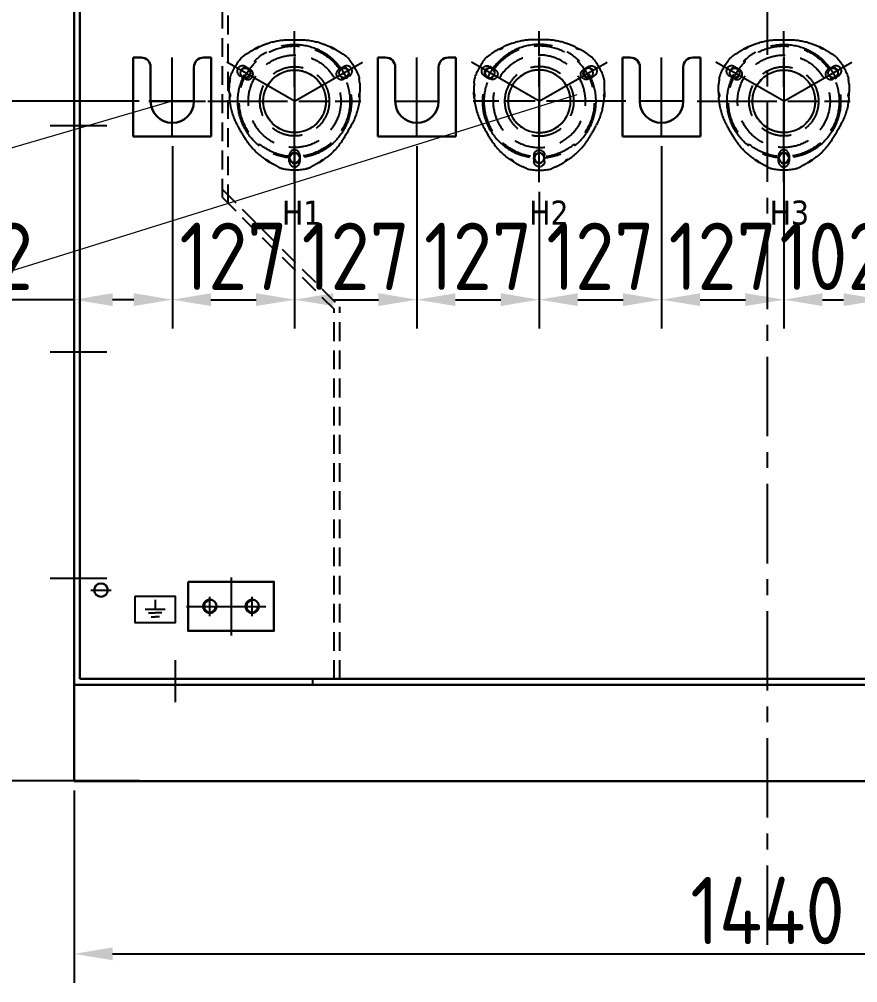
# Model space of a CAD drawing. Header units: millimetres. Extents: x 208456 to 224154, y -159503 to -153953.
# Drawn here: x 209628 to 210498, y -156856 to -155856 of the extents above; entities that cross this region are included whole.
import ezdxf

# ---------------------------------------------------------------- set-up
doc = ezdxf.new("R2010")
doc.units = ezdxf.units.MM
doc.header["$LTSCALE"] = 13
for name, pattern in [('CENTER', [50.8, 31.75, -6.35, 6.35, -6.35]), ('CENTERX2', [101.6, 63.5, -12.7, 12.7, -12.7]), ('DASHED', [0.75, 0.5, -0.25])]:
    doc.linetypes.add(name, pattern=pattern)
for name, color, linetype in [('1', 4, 'Continuous'), ('2细线层', 4, 'Continuous'), ('3中心线层', 1, 'CENTER'), ('4虚线层', 6, 'DASHED'), ('粗实线', 4, 'Continuous')]:
    doc.layers.add(name, color=color, linetype=linetype)
doc.layers.add('标注、文本', color=3, linetype='Continuous', lineweight=25)
doc.layers.add('铁心', color=3, linetype='Continuous', lineweight=0)
doc.styles.get("Standard").update_dxf_attribs({"font": 'gbenor.shx', "bigfont": 'gbcbig.shx'})
doc.styles.add('Tahoma$001', font='tahoma.ttf', dxfattribs={"height": 2.159784})
doc.dimstyles.new('1-15', dxfattribs={"dimscale": 20, "dimtxt": 3.5, "dimasz": 2, "dimexe": 1.5, "dimexo": 0.5, "dimgap": 0.5, "dimtad": 1, "dimtoh": 1, "dimdec": 1, "dimdsep": 46, "dimtxsty": 'Standard', "dimcen": 2.5, "dimclrd": 3, "dimclre": 3, "dimclrt": 3, "dimadec": 0, "dimazin": 2, "dimtfac": 1, "dimtdec": 1, "dimtmove": 0, "dimatfit": 2, "dimfxl": 1, "dimarcsym": 0})

# ---------------------------------------------------------------- blocks, each defined once
blk = doc.blocks.new('A$C712F3155')
at = {"layer": '1', "color": 1, "linetype": 'CENTERX2', "lineweight": -3, "ltscale": 0.1}
for p, q in [((90, 0), (90, 157)), ((90, 130.3), (90, 35.5)), ((90, 84.1), (19.5, 124.8)), ((90, 84.1), (160.5, 124.8)), ((0, 84.1), (158.7, 84.1))]:
    blk.add_line(p, q, dxfattribs=at)
blk.add_circle((90, 84.1), 59, dxfattribs=at)
at = {"layer": '2细线层'}
for centre in [(38.9, 113.6), (141.1, 113.6), (90, 25.1)]:
    blk.add_circle(centre, 5, dxfattribs=at)
at = {"layer": '标注、文本'}
for centre in [(38.9, 113.6), (141.1, 113.6), (90, 25.1)]:
    blk.add_arc(centre, 5.5, 242.6715, 150, dxfattribs=at)
at = {"layer": '粗实线'}
blk.add_circle((90, 84.1), 32.5, dxfattribs=at)
blk = doc.blocks.new('A$C03F92070')
at = {"layer": '4虚线层', "ltscale": 5}
for p, q in [((67.8, 40.2), (67.8, 116)), ((16.4, 107.6), (22, 104.3)), ((113.7, 104.3), (119.3, 107.6)), ((16.5, 94.8), (10.9, 98)), ((124.8, 98), (119.2, 94.8)), ((23.3, 71.5), (112.4, 71.5)), ((62.3, 8.9), (62.3, 15.4)), ((73.3, 15.4), (73.3, 8.9))]:
    blk.add_line(p, q, dxfattribs=at)
for radius in [57.5, 48, 36, 32.5]:
    blk.add_circle((67.8, 71.5), radius, dxfattribs=at)
at = {"layer": '4虚线层', "ltscale": 5, "extrusion": (0, 0, -1)}
for centre, radius, start, end in [((-68.8, 46.5), 90, 64.9245, 71.0219), ((-62.3, 65.4), 70, 71.0219, 87.9453), ((-67.8, -88), 223.5, 87.9453, 92.0547), ((-73.4, 65.4), 70, 92.0547, 108.9781), ((-66.9, 46.5), 90, 108.9781, 115.0755), ((-68.8, 46.5), 90, 55.4521, 61.3818), ((-66.9, 46.5), 90, 118.6182, 124.5479), ((-67.8, 71.5), 71.5, 20.9645, 39.0355), ((-68.8, 46.5), 90, 51.0831, 52.2343), ((-66.9, 46.5), 90, 127.7657, 128.9169), ((-67.8, 71.5), 71.5, 140.9645, 159.0355), ((-90, 83.1), 90, 358.6182, 4.5479), ((-90, 83.1), 90, 7.7657, 8.9169), ((-45.7, 83.1), 90, 171.0831, 172.2343), ((-45.7, 83.1), 90, 175.4521, 181.3818), ((-90, 83.1), 90, 349.4672, 355.0755), ((-65.6, 80.8), 70, 186.6023, 207.2178), ((-45.7, 83.1), 90, 184.9245, 186.6023), ((-70.3, 79.5), 70, 331.9245, 349.4672), ((-205.8, 151.7), 223.5, 327.6503, 331.9245), ((71, 151), 223.5, 207.2178, 212.3568), ((-76.1, 69.6), 70, 310.1708, 327.6503), ((-58.7, 68.9), 70, 212.3568, 233.0262), ((-89, 84.9), 90, 304.9245, 310.1708), ((-46.7, 84.9), 90, 233.0262, 235.0755), ((-89, 84.9), 90, 295.4521, 301.3818), ((-89, 84.9), 90, 291.0831, 292.2343), ((-67.8, 71.5), 71.5, 260.9645, 279.0355), ((-46.7, 84.9), 90, 247.7657, 248.9169), ((-46.7, 84.9), 90, 238.6182, 244.5479)]:
    blk.add_arc(centre, radius, start, end, dxfattribs=at)
at = {"layer": '4虚线层', "ltscale": 5}
for centre, start, end in [((13.6, 102.8), 60, 240), ((19.2, 99.6), 240, 60), ((116.5, 99.6), 120, 300), ((122.1, 102.8), 300, 120), ((67.8, 15.4), 0, 180), ((67.8, 8.9), 180, 0)]:
    blk.add_arc(centre, 5.5, start, end, dxfattribs=at)
for points, knots in [([(17.8, 120.6), (17.8, 120.6), (17.7, 120.6), (17.6, 120.5), (17.3, 120.3), (16.9, 120), (16.6, 119.8), (16.3, 119.6), (16, 119.4), (15.8, 119.2), (15.7, 119.2)], [0, 0, 0, 0, 0.026865, 0.187364, 0.351072, 0.511786, 0.674931, 0.783277, 0.891149, 1, 1, 1, 1]), ([(30.9, 128.1), (30.9, 128.1), (30.9, 128.1), (30.8, 128.1), (30.8, 128), (30.6, 128), (30.5, 127.9), (30.2, 127.8), (30, 127.7), (29.7, 127.5), (29.5, 127.4), (29.2, 127.3), (29, 127.2), (28.6, 127), (28.4, 126.9), (28, 126.7), (27.8, 126.6), (27.4, 126.4), (27.2, 126.3), (26.9, 126.1), (26.7, 126), (26.4, 125.8), (26.2, 125.8), (26, 125.6), (25.9, 125.6), (25.7, 125.5), (25.6, 125.4), (25.6, 125.4), (25.6, 125.4), (25.6, 125.4), (25.6, 125.4), (25.6, 125.4)], [0, 0, 0, 0, 0.043819, 0.043819, 0.119878, 0.119878, 0.195937, 0.195937, 0.271996, 0.271996, 0.348055, 0.348055, 0.424114, 0.424114, 0.500173, 0.500173, 0.576231, 0.576231, 0.65229, 0.65229, 0.728349, 0.728349, 0.804408, 0.804408, 0.880467, 0.880467, 0.956526, 0.956526, 0.994556, 0.994556, 1, 1, 1, 1]), ([(30.7, 128), (30.6, 128), (30.6, 127.9), (30.5, 127.8), (30.4, 127.8), (30.3, 127.6), (30.2, 127.5), (30.1, 127.4), (30, 127.3), (29.9, 127), (29.8, 126.9), (29.6, 126.7), (29.5, 126.6), (29.3, 126.5), (29.2, 126.4), (28.9, 126.3), (28.8, 126.2), (28.4, 126.1), (28.1, 126), (27.5, 125.9), (27.3, 125.8), (26.9, 125.8), (26.7, 125.7), (26.5, 125.7), (26.4, 125.7), (26, 125.6), (25.8, 125.6), (25.7, 125.5)], [0, 0, 0, 0, 0.0625, 0.0625, 0.125, 0.125, 0.1875, 0.1875, 0.25, 0.25, 0.3125, 0.3125, 0.375, 0.375, 0.4375, 0.4375, 0.5, 0.5, 0.625, 0.625, 0.75, 0.75, 0.8125, 0.8125, 0.875, 0.875, 1, 1, 1, 1]), ([(110.1, 125.4), (110.1, 125.4), (110.1, 125.4), (110.1, 125.4), (110.1, 125.4), (110.1, 125.4), (110, 125.5), (109.8, 125.6), (109.7, 125.6), (109.5, 125.8), (109.3, 125.8), (109, 126), (108.8, 126.1), (108.5, 126.3), (108.3, 126.4), (107.9, 126.6), (107.7, 126.7), (107.3, 126.9), (107.1, 127), (106.7, 127.2), (106.5, 127.3), (106.2, 127.5), (106, 127.5), (105.7, 127.7), (105.5, 127.8), (105.2, 127.9), (105.1, 128), (104.9, 128), (104.9, 128.1), (104.8, 128.1), (104.8, 128.1), (104.8, 128.1), (104.8, 128.1), (104.8, 128.1)], [0, 0, 0, 0, 0.005743, 0.005743, 0.043766, 0.043766, 0.119813, 0.119813, 0.195859, 0.195859, 0.271906, 0.271906, 0.347952, 0.347952, 0.423999, 0.423999, 0.500046, 0.500046, 0.576092, 0.576092, 0.652139, 0.652139, 0.728185, 0.728185, 0.804232, 0.804232, 0.880279, 0.880279, 0.956325, 0.956325, 0.994349, 0.994349, 1, 1, 1, 1]), ([(110, 125.5), (109.9, 125.5), (109.8, 125.6), (109.6, 125.6), (109.5, 125.6), (109.2, 125.7), (109, 125.7), (108.4, 125.8), (108.2, 125.9), (107.6, 126), (107.3, 126.1), (106.9, 126.2), (106.8, 126.3), (106.5, 126.4), (106.4, 126.5), (106.2, 126.6), (106.1, 126.7), (105.9, 126.9), (105.8, 127), (105.7, 127.3), (105.6, 127.3), (105.5, 127.5), (105.4, 127.6), (105.3, 127.8), (105.2, 127.8), (105.1, 127.9), (105.1, 128), (105, 128)], [0, 0, 0, 0, 0.0625, 0.0625, 0.125, 0.125, 0.25, 0.25, 0.375, 0.375, 0.5, 0.5, 0.5625, 0.5625, 0.625, 0.625, 0.6875, 0.6875, 0.75, 0.75, 0.8125, 0.8125, 0.875, 0.875, 0.9375, 0.9375, 1, 1, 1, 1]), ([(120, 119.2), (119.9, 119.2), (119.8, 119.3), (119.7, 119.4), (119.5, 119.5), (119.4, 119.6), (119.3, 119.6), (119.1, 119.8), (118.8, 120), (118.4, 120.3), (118.1, 120.5), (118, 120.6), (117.9, 120.6), (117.9, 120.6)], [0, 0, 0, 0, 0.05466, 0.108896, 0.162888, 0.216817, 0.270864, 0.325211, 0.488741, 0.649833, 0.813717, 0.974388, 1, 1, 1, 1]), ([(13.9, 117.8), (13.9, 117.8), (13.9, 117.8), (13.8, 117.7), (13.8, 117.7), (13.7, 117.6), (13.7, 117.6)], [0, 0, 0, 0, 0.272943, 0.542517, 0.809704, 1, 1, 1, 1]), ([(14.2, 118), (14.2, 118), (14.1, 118), (14.1, 117.9), (14, 117.9), (14, 117.8), (13.9, 117.8)], [0, 0, 0, 0, 0.251777, 0.501943, 0.751136, 1, 1, 1, 1]), ([(14.6, 118.3), (14.5, 118.2), (14.5, 118.2), (14.4, 118.1), (14.3, 118.1), (14.2, 118), (14.2, 118)], [0, 0, 0, 0, 0.251749, 0.501948, 0.751171, 1, 1, 1, 1]), ([(15.7, 119.2), (15.7, 119.1), (15.6, 119), (15.5, 118.9), (15.3, 118.8), (15.2, 118.7), (15.1, 118.6), (14.9, 118.5), (14.8, 118.5), (14.7, 118.4), (14.6, 118.3), (14.6, 118.3)], [0, 0, 0, 0, 0.114473, 0.22719, 0.338528, 0.448878, 0.558641, 0.668227, 0.778044, 0.888502, 1, 1, 1, 1]), ([(121.1, 118.3), (121.1, 118.3), (121, 118.4), (120.9, 118.5), (120.8, 118.5), (120.6, 118.6), (120.5, 118.7), (120.4, 118.8), (120.2, 118.9), (120.1, 119), (120, 119.1), (120, 119.2)], [0, 0, 0, 0, 0.111498, 0.221956, 0.331773, 0.441359, 0.551122, 0.661472, 0.77281, 0.885527, 1, 1, 1, 1]), ([(121.5, 118), (121.5, 118), (121.4, 118.1), (121.3, 118.1), (121.2, 118.2), (121.2, 118.2), (121.1, 118.3)], [0, 0, 0, 0, 0.248829, 0.498052, 0.748251, 1, 1, 1, 1]), ([(121.8, 117.8), (121.7, 117.8), (121.7, 117.9), (121.6, 117.9), (121.6, 118), (121.5, 118), (121.5, 118)], [0, 0, 0, 0, 0.248864, 0.498057, 0.748223, 1, 1, 1, 1]), ([(122, 117.6), (122, 117.6), (121.9, 117.7), (121.9, 117.7), (121.8, 117.8), (121.8, 117.8), (121.8, 117.8)], [0, 0, 0, 0, 0.190293, 0.457482, 0.727057, 1, 1, 1, 1]), ([(0.5, 92.8), (0.5, 92.7), (0.5, 92.6), (0.5, 92.4), (0.5, 92.3), (0.4, 92.1), (0.4, 91.9), (0.4, 91.7), (0.4, 91.3), (0.3, 90.9), (0.3, 90.5), (0.3, 90.3), (0.3, 90.3), (0.3, 90.2)], [0, 0, 0, 0, 0.05466, 0.108897, 0.162889, 0.216817, 0.270864, 0.325211, 0.488741, 0.649833, 0.813717, 0.974388, 1, 1, 1, 1]), ([(0.7, 94.3), (0.7, 94.2), (0.7, 94.1), (0.6, 94), (0.6, 93.8), (0.6, 93.6), (0.6, 93.5), (0.6, 93.3), (0.6, 93.1), (0.5, 93), (0.5, 92.8), (0.5, 92.8)], [0, 0, 0, 0, 0.111498, 0.221956, 0.331773, 0.441359, 0.551122, 0.661472, 0.77281, 0.885527, 1, 1, 1, 1]), ([(0.7, 94.7), (0.7, 94.6), (0.7, 94.6), (0.7, 94.5), (0.7, 94.4), (0.7, 94.3), (0.7, 94.3)], [0, 0, 0, 0, 0.248829, 0.498052, 0.748251, 1, 1, 1, 1]), ([(0.8, 95.3), (0.8, 95.3), (0.8, 95.2), (0.8, 95.2), (0.8, 95.1), (0.8, 95), (0.8, 95)], [0, 0, 0, 0, 0.190297, 0.457484, 0.727058, 1, 1, 1, 1]), ([(134.9, 95), (134.9, 95), (134.9, 95.1), (134.9, 95.2), (134.9, 95.2), (134.9, 95.3), (134.9, 95.3)], [0, 0, 0, 0, 0.272943, 0.542517, 0.809704, 1, 1, 1, 1]), ([(135, 94.7), (135, 94.7), (134.9, 94.8), (134.9, 94.8), (134.9, 94.9), (134.9, 95), (134.9, 95)], [0, 0, 0, 0, 0.251777, 0.501943, 0.751136, 1, 1, 1, 1]), ([(135, 94.3), (135, 94.3), (135, 94.4), (135, 94.5), (135, 94.6), (135, 94.6), (135, 94.7)], [0, 0, 0, 0, 0.251749, 0.501948, 0.751171, 1, 1, 1, 1]), ([(135.2, 92.8), (135.2, 92.8), (135.2, 93), (135.1, 93.1), (135.1, 93.3), (135.1, 93.5), (135.1, 93.6), (135.1, 93.8), (135.1, 94), (135, 94.1), (135, 94.2), (135, 94.3)], [0, 0, 0, 0, 0.114473, 0.22719, 0.338528, 0.448878, 0.558641, 0.668227, 0.778044, 0.888502, 1, 1, 1, 1]), ([(135.4, 90.2), (135.4, 90.3), (135.4, 90.3), (135.4, 90.5), (135.4, 90.9), (135.3, 91.3), (135.3, 91.7), (135.3, 92.1), (135.2, 92.4), (135.2, 92.7), (135.2, 92.8)], [0, 0, 0, 0, 0.026865, 0.187364, 0.351073, 0.511786, 0.674931, 0.783277, 0.891149, 1, 1, 1, 1]), ([(0, 81.2), (0, 81.2), (0, 81.2), (0, 81.1), (0, 81.1), (0, 81.1), (0, 81), (0, 80.8), (0, 80.7), (0, 80.4), (0, 80.2), (0.1, 79.8), (0.1, 79.7), (0.1, 79.2), (0.1, 79), (0.1, 78.6), (0.1, 78.4), (0.1, 77.9), (0.2, 77.7), (0.2, 77.3), (0.2, 77.1), (0.2, 76.7), (0.2, 76.5), (0.3, 76.1), (0.3, 76), (0.3, 75.7), (0.3, 75.5), (0.3, 75.3), (0.3, 75.3), (0.3, 75.2), (0.3, 75.2), (0.3, 75.2), (0.3, 75.2), (0.3, 75.2)], [0, 0, 0, 0, 0.005743, 0.005743, 0.043766, 0.043766, 0.119813, 0.119813, 0.195859, 0.195859, 0.271906, 0.271906, 0.347952, 0.347952, 0.423999, 0.423999, 0.500046, 0.500046, 0.576092, 0.576092, 0.652139, 0.652139, 0.728185, 0.728185, 0.804232, 0.804232, 0.880279, 0.880279, 0.956325, 0.956325, 0.994349, 0.994349, 1, 1, 1, 1]), ([(0, 81), (0, 80.9), (0, 80.8), (0.1, 80.6), (0.1, 80.5), (0.2, 80.2), (0.3, 80), (0.5, 79.5), (0.6, 79.2), (0.8, 78.7), (0.8, 78.4), (0.9, 78), (0.9, 77.8), (1, 77.5), (1, 77.4), (0.9, 77.1), (0.9, 77), (0.8, 76.7), (0.8, 76.6), (0.7, 76.3), (0.6, 76.2), (0.5, 76), (0.5, 75.9), (0.4, 75.8), (0.4, 75.7), (0.3, 75.5), (0.3, 75.5), (0.3, 75.4)], [0, 0, 0, 0, 0.0625, 0.0625, 0.125, 0.125, 0.25, 0.25, 0.375, 0.375, 0.5, 0.5, 0.5625, 0.5625, 0.625, 0.625, 0.6875, 0.6875, 0.75, 0.75, 0.8125, 0.8125, 0.875, 0.875, 0.9375, 0.9375, 1, 1, 1, 1]), ([(135.4, 75.4), (135.4, 75.5), (135.4, 75.5), (135.3, 75.7), (135.3, 75.8), (135.2, 75.9), (135.2, 76), (135.1, 76.2), (135, 76.3), (134.9, 76.6), (134.9, 76.7), (134.8, 77), (134.8, 77.1), (134.7, 77.4), (134.7, 77.5), (134.8, 77.8), (134.8, 78), (134.9, 78.4), (134.9, 78.7), (135.1, 79.2), (135.2, 79.5), (135.3, 79.8), (135.4, 80), (135.5, 80.2), (135.5, 80.3), (135.6, 80.6), (135.7, 80.8), (135.7, 81)], [0, 0, 0, 0, 0.0625, 0.0625, 0.125, 0.125, 0.1875, 0.1875, 0.25, 0.25, 0.3125, 0.3125, 0.375, 0.375, 0.4375, 0.4375, 0.5, 0.5, 0.625, 0.625, 0.75, 0.75, 0.8125, 0.8125, 0.875, 0.875, 1, 1, 1, 1]), ([(135.4, 75.2), (135.4, 75.2), (135.4, 75.2), (135.4, 75.3), (135.4, 75.3), (135.4, 75.5), (135.4, 75.7), (135.4, 76), (135.4, 76.1), (135.5, 76.5), (135.5, 76.7), (135.5, 77.1), (135.5, 77.3), (135.5, 77.7), (135.6, 78), (135.6, 78.4), (135.6, 78.6), (135.6, 79), (135.6, 79.3), (135.6, 79.7), (135.6, 79.9), (135.7, 80.2), (135.7, 80.4), (135.7, 80.7), (135.7, 80.8), (135.7, 81), (135.7, 81.1), (135.7, 81.1), (135.7, 81.1), (135.7, 81.2), (135.7, 81.2), (135.7, 81.2)], [0, 0, 0, 0, 0.043819, 0.043819, 0.119878, 0.119878, 0.195937, 0.195937, 0.271996, 0.271996, 0.348055, 0.348055, 0.424114, 0.424114, 0.500173, 0.500173, 0.576232, 0.576232, 0.65229, 0.65229, 0.728349, 0.728349, 0.804408, 0.804408, 0.880467, 0.880467, 0.956526, 0.956526, 0.994556, 0.994556, 1, 1, 1, 1]), ([(37.3, 11.2), (37.3, 11.2), (37.3, 11.2), (37.4, 11.1), (37.4, 11.1), (37.6, 11), (37.7, 10.9), (37.9, 10.7), (38.1, 10.6), (38.4, 10.4), (38.6, 10.3), (38.9, 10.1), (39.1, 10), (39.4, 9.7), (39.6, 9.6), (40, 9.4), (40.2, 9.3), (40.5, 9), (40.7, 8.9), (41, 8.7), (41.2, 8.6), (41.5, 8.4), (41.6, 8.3), (41.9, 8.2), (42, 8.1), (42.2, 8), (42.2, 8), (42.3, 7.9), (42.3, 7.9), (42.3, 7.9), (42.3, 7.9), (42.3, 7.9)], [0, 0, 0, 0, 0.043819, 0.043819, 0.119878, 0.119878, 0.195937, 0.195937, 0.271996, 0.271996, 0.348055, 0.348055, 0.424114, 0.424114, 0.500173, 0.500173, 0.576231, 0.576231, 0.65229, 0.65229, 0.728349, 0.728349, 0.804408, 0.804408, 0.880467, 0.880467, 0.956526, 0.956526, 0.994556, 0.994556, 1, 1, 1, 1]), ([(37.5, 11.1), (37.5, 11), (37.6, 11), (37.7, 11), (37.8, 10.9), (38, 10.9), (38.1, 10.9), (38.3, 10.9), (38.5, 10.9), (38.7, 10.8), (38.8, 10.8), (39.1, 10.8), (39.3, 10.7), (39.5, 10.6), (39.6, 10.5), (39.9, 10.4), (40, 10.3), (40.3, 10), (40.5, 9.8), (40.9, 9.4), (41.1, 9.2), (41.3, 8.9), (41.4, 8.8), (41.6, 8.6), (41.7, 8.5), (41.9, 8.2), (42, 8.1), (42.1, 8)], [0, 0, 0, 0, 0.0625, 0.0625, 0.125, 0.125, 0.1875, 0.1875, 0.25, 0.25, 0.3125, 0.3125, 0.375, 0.375, 0.4375, 0.4375, 0.5, 0.5, 0.625, 0.625, 0.75, 0.75, 0.8125, 0.8125, 0.875, 0.875, 1, 1, 1, 1]), ([(93.4, 7.9), (93.4, 7.9), (93.4, 7.9), (93.4, 7.9), (93.4, 7.9), (93.5, 8), (93.5, 8), (93.7, 8.1), (93.8, 8.2), (94.1, 8.3), (94.2, 8.4), (94.5, 8.6), (94.7, 8.7), (95, 8.9), (95.2, 9), (95.6, 9.3), (95.7, 9.4), (96.1, 9.6), (96.3, 9.7), (96.7, 10), (96.8, 10.1), (97.2, 10.3), (97.3, 10.4), (97.6, 10.6), (97.8, 10.7), (98, 10.9), (98.1, 11), (98.3, 11.1), (98.3, 11.1), (98.4, 11.2), (98.4, 11.2), (98.4, 11.2), (98.4, 11.2), (98.4, 11.2)], [0, 0, 0, 0, 0.005743, 0.005743, 0.043766, 0.043766, 0.119813, 0.119813, 0.195859, 0.195859, 0.271906, 0.271906, 0.347952, 0.347952, 0.423999, 0.423999, 0.500046, 0.500046, 0.576092, 0.576092, 0.652139, 0.652139, 0.728185, 0.728185, 0.804232, 0.804232, 0.880279, 0.880279, 0.956325, 0.956325, 0.994349, 0.994349, 1, 1, 1, 1]), ([(93.6, 8), (93.6, 8), (93.7, 8.1), (93.8, 8.2), (93.9, 8.3), (94.1, 8.6), (94.3, 8.8), (94.6, 9.2), (94.8, 9.4), (95.2, 9.8), (95.4, 10), (95.7, 10.3), (95.8, 10.4), (96.1, 10.5), (96.2, 10.6), (96.4, 10.7), (96.6, 10.8), (96.9, 10.8), (97, 10.8), (97.2, 10.9), (97.4, 10.9), (97.6, 10.9), (97.7, 10.9), (97.9, 10.9), (98, 11), (98.1, 11), (98.2, 11), (98.2, 11.1)], [0, 0, 0, 0, 0.0625, 0.0625, 0.125, 0.125, 0.25, 0.25, 0.375, 0.375, 0.5, 0.5, 0.5625, 0.5625, 0.625, 0.625, 0.6875, 0.6875, 0.75, 0.75, 0.8125, 0.8125, 0.875, 0.875, 0.9375, 0.9375, 1, 1, 1, 1]), ([(50.3, 3.6), (50.3, 3.6), (50.4, 3.5), (50.6, 3.5), (50.9, 3.3), (51.3, 3.1), (51.7, 3), (52, 2.8), (52.3, 2.7), (52.5, 2.6), (52.6, 2.5)], [0, 0, 0, 0, 0.026866, 0.187364, 0.351073, 0.511786, 0.674931, 0.783277, 0.891149, 1, 1, 1, 1]), ([(52.6, 2.5), (52.7, 2.5), (52.8, 2.5), (52.9, 2.4), (53.1, 2.3), (53.3, 2.3), (53.4, 2.2), (53.6, 2.1), (53.7, 2.1), (53.8, 2), (53.9, 2), (54, 1.9)], [0, 0, 0, 0, 0.114473, 0.22719, 0.338528, 0.448878, 0.558641, 0.668227, 0.778044, 0.888502, 1, 1, 1, 1]), ([(54, 1.9), (54, 1.9), (54.1, 1.9), (54.2, 1.9), (54.3, 1.8), (54.3, 1.8), (54.4, 1.8)], [0, 0, 0, 0, 0.251749, 0.501948, 0.751171, 1, 1, 1, 1]), ([(54.4, 1.8), (54.4, 1.8), (54.5, 1.7), (54.5, 1.7), (54.6, 1.7), (54.7, 1.7), (54.7, 1.6)], [0, 0, 0, 0, 0.251777, 0.501943, 0.751136, 1, 1, 1, 1]), ([(54.7, 1.6), (54.7, 1.6), (54.8, 1.6), (54.8, 1.6), (54.9, 1.6), (54.9, 1.5), (54.9, 1.5)], [0, 0, 0, 0, 0.272943, 0.542518, 0.809705, 1, 1, 1, 1]), ([(80.8, 1.5), (80.8, 1.5), (80.8, 1.6), (80.9, 1.6), (80.9, 1.6), (81, 1.6), (81, 1.6)], [0, 0, 0, 0, 0.190295, 0.457482, 0.727057, 1, 1, 1, 1]), ([(81, 1.6), (81, 1.7), (81.1, 1.7), (81.2, 1.7), (81.2, 1.7), (81.3, 1.8), (81.3, 1.8)], [0, 0, 0, 0, 0.248864, 0.498057, 0.748223, 1, 1, 1, 1]), ([(81.3, 1.8), (81.4, 1.8), (81.4, 1.8), (81.5, 1.9), (81.6, 1.9), (81.7, 1.9), (81.7, 1.9)], [0, 0, 0, 0, 0.248829, 0.498052, 0.748251, 1, 1, 1, 1]), ([(81.7, 1.9), (81.8, 2), (81.9, 2), (82, 2.1), (82.1, 2.1), (82.3, 2.2), (82.4, 2.3), (82.6, 2.3), (82.7, 2.4), (82.9, 2.5), (83, 2.5), (83.1, 2.5)], [0, 0, 0, 0, 0.111498, 0.221956, 0.331773, 0.441359, 0.551122, 0.661472, 0.77281, 0.885527, 1, 1, 1, 1]), ([(83.1, 2.5), (83.1, 2.5), (83.2, 2.6), (83.4, 2.7), (83.5, 2.7), (83.7, 2.8), (83.8, 2.9), (84.1, 3), (84.4, 3.1), (84.8, 3.3), (85.1, 3.5), (85.3, 3.5), (85.4, 3.6), (85.4, 3.6)], [0, 0, 0, 0, 0.05466, 0.108897, 0.162889, 0.216817, 0.270864, 0.325211, 0.488741, 0.649834, 0.813718, 0.974389, 1, 1, 1, 1])]:
    blk.add_open_spline(points, degree=3, knots=knots, dxfattribs=at)
blk.add_open_spline([(0.8, 95.3), (0.8, 95.2), (0.8, 95.1), (0.8, 95)], degree=3, dxfattribs=at)
blk = doc.blocks.new('A$C78BF4BCD')
at = {"layer": '1', "color": 1, "linetype": 'CENTERX2', "lineweight": -3, "ltscale": 0.1}
for p, q in [((40.5, 0), (40.5, 82)), ((63, 36.5), (18, 36.5))]:
    blk.add_line(p, q, dxfattribs=at)
at = {"layer": '粗实线', "lineweight": 30}
for p, q in [((0, 0), (0, 82)), ((8, 82), (0, 82)), ((81, 82), (73, 82)), ((81, 0), (81, 82)), ((18, 36.5), (18, 72)), ((63, 36.5), (63, 72)), ((81, 0), (0, 0))]:
    blk.add_line(p, q, dxfattribs=at)
for centre, radius, start, end in [((8, 72), 10, 0, 90), ((73, 72), 10, 90, 180), ((40.5, 36.5), 22.5, 180, 0)]:
    blk.add_arc(centre, radius, start, end, dxfattribs=at)
blk = doc.blocks.new('257561')
at = {"layer": '标注、文本'}
for p, q in [((856.87, 2219.06), (856.87, 2214.09)), ((851.69, 2214.09), (862.06, 2214.09)), ((853.4, 2212.22), (856.87, 2212.22)), ((860.35, 2212.22), (856.87, 2212.22)), ((854.71, 2210.17), (856.87, 2210.17)), ((859.04, 2210.17), (856.87, 2210.17))]:
    blk.add_line(p, q, dxfattribs=at)
blk = doc.blocks.new('*D1573')
at = {"layer": 'Defpoints', "color": 0, "lineweight": -3, "transparency": 16777216}
for p in [(209684.6, -156646.7), (211124.6, -156646.7), (211124.6, -156826.3)]:
    blk.add_point(p, dxfattribs=at)
at = {"layer": '标注、文本', "color": 3, "lineweight": -2, "transparency": 16777216}
for p, q in [((209684.6, -156656.7), (209684.6, -156856.3)), ((211124.6, -156656.7), (211124.6, -156856.3)), ((209724.6, -156826.3), (211084.6, -156826.3))]:
    blk.add_line(p, q, dxfattribs=at)
at = {"layer": '标注、文本', "color": 3, "lineweight": -3, "transparency": 16777216}
for points in [[(209724.6, -156819.6), (209724.6, -156832.9), (209684.6, -156826.3)], [(211084.6, -156819.6), (211084.6, -156832.9), (211124.6, -156826.3)]]:
    blk.add_solid(points, dxfattribs=at)
at = {"layer": '标注、文本', "color": 3, "transparency": 16777216, "insert": (210404.6, -156781.3), "char_height": 70, "attachment_point": 5}
blk.add_mtext('1440', dxfattribs=at)
blk = doc.blocks.new('*D1574')
at = {"layer": 'Defpoints', "color": 0, "lineweight": -3, "transparency": 16777216}
for p in [(209393.8, -154996.7), (209684.6, -154996.7), (209684.6, -156646.7)]:
    blk.add_point(p, dxfattribs=at)
at = {"layer": '标注、文本', "color": 3, "lineweight": -2, "transparency": 16777216}
for p, q in [((209674.6, -154996.7), (209363.8, -154996.7)), ((209393.8, -156606.7), (209393.8, -155036.7)), ((209674.6, -156646.7), (209363.8, -156646.7))]:
    blk.add_line(p, q, dxfattribs=at)
at = {"layer": '标注、文本', "color": 3, "lineweight": -3, "transparency": 16777216}
for points in [[(209387.2, -155036.7), (209400.5, -155036.7), (209393.8, -154996.7)], [(209387.2, -156606.7), (209400.5, -156606.7), (209393.8, -156646.7)]]:
    blk.add_solid(points, dxfattribs=at)
at = {"layer": '标注、文本', "color": 3, "transparency": 16777216, "insert": (209348.8, -155821.7), "char_height": 70, "attachment_point": 5, "rotation": 90}
blk.add_mtext('1700', dxfattribs=at)
blk = doc.blocks.new('*D1575')
at = {"layer": 'Defpoints', "color": 0, "lineweight": -3, "transparency": 16777216}
for p in [(209684.6, -155977.2), (209786.6, -155977.2), (209684.6, -156146.8)]:
    blk.add_point(p, dxfattribs=at)
at = {"layer": '标注、文本', "color": 3, "lineweight": -2, "transparency": 16777216}
for p, q in [((209684.6, -155987.2), (209684.6, -156176.8)), ((209786.6, -155987.2), (209786.6, -156176.8)), ((209684.6, -156146.8), (209527.7, -156146.8)), ((209746.6, -156146.8), (209724.6, -156146.8))]:
    blk.add_line(p, q, dxfattribs=at)
at = {"layer": '标注、文本', "color": 3, "lineweight": -3, "transparency": 16777216}
for points in [[(209724.6, -156140.1), (209724.6, -156153.4), (209684.6, -156146.8)], [(209746.6, -156140.1), (209746.6, -156153.4), (209786.6, -156146.8)]]:
    blk.add_solid(points, dxfattribs=at)
at = {"layer": '标注、文本', "color": 3, "transparency": 16777216, "insert": (209586.2, -156101.8), "char_height": 70, "attachment_point": 5}
blk.add_mtext('102', dxfattribs=at)
blk = doc.blocks.new('*D1576')
at = {"layer": 'Defpoints', "color": 0, "lineweight": -3, "transparency": 16777216}
for p in [(209786.6, -155977.2), (209913.6, -155976.7), (209913.6, -156146.8)]:
    blk.add_point(p, dxfattribs=at)
at = {"layer": '标注、文本', "color": 3, "lineweight": -2, "transparency": 16777216}
for p, q in [((209786.6, -155987.2), (209786.6, -156176.8)), ((209913.6, -155986.7), (209913.6, -156176.8)), ((209826.6, -156146.8), (209873.6, -156146.8))]:
    blk.add_line(p, q, dxfattribs=at)
at = {"layer": '标注、文本', "color": 3, "lineweight": -3, "transparency": 16777216}
for points in [[(209826.6, -156140.1), (209826.6, -156153.4), (209786.6, -156146.8)], [(209873.6, -156140.1), (209873.6, -156153.4), (209913.6, -156146.8)]]:
    blk.add_solid(points, dxfattribs=at)
at = {"layer": '标注、文本', "color": 3, "transparency": 16777216, "insert": (209850.1, -156101.8), "char_height": 70, "attachment_point": 5}
blk.add_mtext('127', dxfattribs=at)
blk = doc.blocks.new('*D1577')
at = {"layer": 'Defpoints', "color": 0, "lineweight": -3, "transparency": 16777216}
for p in [(210040.6, -155977.2), (209913.6, -156012.2), (210040.6, -156146.8)]:
    blk.add_point(p, dxfattribs=at)
at = {"layer": '标注、文本', "color": 3, "lineweight": -2, "transparency": 16777216}
for p, q in [((210040.6, -155987.2), (210040.6, -156176.8)), ((209913.6, -156022.2), (209913.6, -156176.8)), ((209953.6, -156146.8), (210000.6, -156146.8))]:
    blk.add_line(p, q, dxfattribs=at)
at = {"layer": '标注、文本', "color": 3, "lineweight": -3, "transparency": 16777216}
for points in [[(209953.6, -156140.1), (209953.6, -156153.4), (209913.6, -156146.8)], [(210000.6, -156140.1), (210000.6, -156153.4), (210040.6, -156146.8)]]:
    blk.add_solid(points, dxfattribs=at)
at = {"layer": '标注、文本', "color": 3, "transparency": 16777216, "insert": (209977.1, -156101.8), "char_height": 70, "attachment_point": 5}
blk.add_mtext('127', dxfattribs=at)
blk = doc.blocks.new('*D1578')
at = {"layer": 'Defpoints', "color": 0, "lineweight": -3, "transparency": 16777216}
for p in [(210040.6, -155977.2), (210167.6, -156024.8), (210167.6, -156146.8)]:
    blk.add_point(p, dxfattribs=at)
at = {"layer": '标注、文本', "color": 3, "lineweight": -2, "transparency": 16777216}
for p, q in [((210040.6, -155987.2), (210040.6, -156176.8)), ((210167.6, -156034.8), (210167.6, -156176.8)), ((210080.6, -156146.8), (210127.6, -156146.8))]:
    blk.add_line(p, q, dxfattribs=at)
at = {"layer": '标注、文本', "color": 3, "lineweight": -3, "transparency": 16777216}
for points in [[(210080.6, -156140.1), (210080.6, -156153.4), (210040.6, -156146.8)], [(210127.6, -156140.1), (210127.6, -156153.4), (210167.6, -156146.8)]]:
    blk.add_solid(points, dxfattribs=at)
at = {"layer": '标注、文本', "color": 3, "transparency": 16777216, "insert": (210104.1, -156101.8), "char_height": 70, "attachment_point": 5}
blk.add_mtext('127', dxfattribs=at)
blk = doc.blocks.new('*D1579')
at = {"layer": 'Defpoints', "color": 0, "lineweight": -3, "transparency": 16777216}
for p in [(210294.6, -155977.2), (210167.6, -156024.8), (210294.6, -156146.8)]:
    blk.add_point(p, dxfattribs=at)
at = {"layer": '标注、文本', "color": 3, "lineweight": -2, "transparency": 16777216}
for p, q in [((210294.6, -155987.2), (210294.6, -156176.8)), ((210167.6, -156034.8), (210167.6, -156176.8)), ((210207.6, -156146.8), (210254.6, -156146.8))]:
    blk.add_line(p, q, dxfattribs=at)
at = {"layer": '标注、文本', "color": 3, "lineweight": -3, "transparency": 16777216}
for points in [[(210207.6, -156140.1), (210207.6, -156153.4), (210167.6, -156146.8)], [(210254.6, -156140.1), (210254.6, -156153.4), (210294.6, -156146.8)]]:
    blk.add_solid(points, dxfattribs=at)
at = {"layer": '标注、文本', "color": 3, "transparency": 16777216, "insert": (210231.1, -156101.8), "char_height": 70, "attachment_point": 5}
blk.add_mtext('127', dxfattribs=at)
blk = doc.blocks.new('*D1580')
at = {"layer": 'Defpoints', "color": 0, "lineweight": -3, "transparency": 16777216}
for p in [(210294.6, -155977.2), (210421.6, -155977.2), (210421.6, -156146.8)]:
    blk.add_point(p, dxfattribs=at)
at = {"layer": '标注、文本', "color": 3, "lineweight": -2, "transparency": 16777216}
for p, q in [((210294.6, -155987.2), (210294.6, -156176.8)), ((210421.6, -155987.2), (210421.6, -156176.8)), ((210334.6, -156146.8), (210381.6, -156146.8))]:
    blk.add_line(p, q, dxfattribs=at)
at = {"layer": '标注、文本', "color": 3, "lineweight": -3, "transparency": 16777216}
for points in [[(210334.6, -156140.1), (210334.6, -156153.4), (210294.6, -156146.8)], [(210381.6, -156140.1), (210381.6, -156153.4), (210421.6, -156146.8)]]:
    blk.add_solid(points, dxfattribs=at)
at = {"layer": '标注、文本', "color": 3, "transparency": 16777216, "insert": (210358.1, -156101.8), "char_height": 70, "attachment_point": 5}
blk.add_mtext('127', dxfattribs=at)
blk = doc.blocks.new('*D1581')
at = {"layer": 'Defpoints', "color": 0, "lineweight": -3, "transparency": 16777216}
for p in [(210421.6, -155989.4), (210523.6, -155989.4), (210523.6, -156146.8)]:
    blk.add_point(p, dxfattribs=at)
at = {"layer": '标注、文本', "color": 3, "lineweight": -2, "transparency": 16777216}
for p, q in [((210421.6, -155999.4), (210421.6, -156176.8)), ((210523.6, -155999.4), (210523.6, -156176.8)), ((210461.6, -156146.8), (210483.6, -156146.8))]:
    blk.add_line(p, q, dxfattribs=at)
at = {"layer": '标注、文本', "color": 3, "lineweight": -3, "transparency": 16777216}
for points in [[(210461.6, -156140.1), (210461.6, -156153.4), (210421.6, -156146.8)], [(210483.6, -156140.1), (210483.6, -156153.4), (210523.6, -156146.8)]]:
    blk.add_solid(points, dxfattribs=at)
at = {"layer": '标注、文本', "color": 3, "transparency": 16777216, "insert": (210472.6, -156101.8), "char_height": 70, "attachment_point": 5}
blk.add_mtext('102', dxfattribs=at)
blk = doc.blocks.new('*D1587')
at = {"layer": 'Defpoints', "color": 0, "lineweight": -3, "transparency": 16777216}
for p in [(209762.2, -155940.7), (209496.2, -156646.7), (209762.2, -156646.7)]:
    blk.add_point(p, dxfattribs=at)
at = {"layer": '标注、文本', "color": 3, "lineweight": -2, "transparency": 16777216}
for p, q in [((209752.2, -155940.7), (209466.2, -155940.7)), ((209496.2, -155980.7), (209496.2, -156606.7)), ((209752.2, -156646.7), (209466.2, -156646.7))]:
    blk.add_line(p, q, dxfattribs=at)
at = {"layer": '标注、文本', "color": 3, "lineweight": -3, "transparency": 16777216}
for points in [[(209489.6, -155980.7), (209502.9, -155980.7), (209496.2, -155940.7)], [(209489.6, -156606.7), (209502.9, -156606.7), (209496.2, -156646.7)]]:
    blk.add_solid(points, dxfattribs=at)
at = {"layer": '标注、文本', "color": 3, "transparency": 16777216, "insert": (209451.2, -156293.7), "char_height": 70, "attachment_point": 5, "rotation": 90}
blk.add_mtext('706', dxfattribs=at)

msp = doc.modelspace()

# ---------------------------------------------------------------- linework, layer by layer
at = {"layer": '1', "color": 1, "linetype": 'CENTERX2', "lineweight": -3, "ltscale": 0.1}
for p, q in [((210404.576, -156816.891), (210404.576, -154803.914)), ((209762.185, -155940.74), (209821.185, -155940.74)), ((209659.576, -155965.94), (209718.576, -155965.94)), ((209659.576, -156200.94), (209718.576, -156200.94)), ((209659.576, -156435.94), (209718.576, -156435.94)), ((209847.508, -156435.213), (209847.508, -156495.488)), ((209825.508, -156475.359), (209825.508, -156455.343)), ((209869.508, -156475.359), (209869.508, -156455.343)), ((209801.185, -156465.351), (209893.831, -156465.351)), ((209789.576, -156521.327), (209789.576, -156564.922))]:
    msp.add_line(p, q, dxfattribs=at)
at = {"layer": '3中心线层', "ltscale": 0.4}
msp.add_line((209702.083, -156448.44), (209723.013, -156448.44), dxfattribs=at)
at = {"layer": '4虚线层', "ltscale": 3}
for p, q in [((209838.576, -156040.74), (209838.576, -155840.74)), ((209844.576, -156046.74), (209844.576, -155843.225)), ((209838.576, -156032.255), (209960.576, -156154.255)), ((209838.576, -156040.74), (209954.576, -156156.74)), ((209960.576, -156540.74), (209960.576, -156154.255)), ((209954.576, -156540.74), (209954.576, -156156.74)), ((210994.576, -156540.74), (209690.576, -156540.74))]:
    msp.add_line(p, q, dxfattribs=at)
at = {"layer": '4虚线层', "ltscale": 5}
msp.add_line((209932.076, -156540.74), (209932.076, -156546.74), dxfattribs=at)
at = {"layer": '标注、文本', "color": 4, "lineweight": 30}
msp.add_lwpolyline([(209803.008, -156439.851), (209892.008, -156439.851), (209892.008, -156490.851), (209803.008, -156490.851)], close=True, dxfattribs=at)
at = {"layer": '标注、文本'}
msp.add_lwpolyline([(209748.083, -156454.89), (209789.603, -156454.89), (209789.603, -156482.599), (209748.083, -156482.599)], close=True, dxfattribs=at)
at = {"layer": '标注、文本', "color": 4, "lineweight": 30}
for centre in [(209825.508, -156465.351), (209869.508, -156465.351)]:
    msp.add_circle(centre, 7, dxfattribs=at)
at = {"layer": '标注、文本'}
for centre in [(209825.508, -156465.351), (209869.508, -156465.351)]:
    msp.add_arc(centre, 6, 90, 0, dxfattribs=at)
at = {"layer": '粗实线', "lineweight": 30}
for p, q in [((209684.576, -156546.74), (209684.576, -154996.713)), ((209690.576, -156540.74), (209690.576, -154996.713)), ((209690.576, -156540.74), (211124.576, -156540.74)), ((209684.576, -156546.54), (209684.576, -156646.74)), ((209684.576, -156546.74), (211124.576, -156546.74)), ((210972.076, -156546.74), (209789.576, -156546.74)), ((209684.576, -156646.74), (211124.576, -156646.74))]:
    msp.add_line(p, q, dxfattribs=at)
msp.add_circle((209712.548, -156448.44), 7, dxfattribs=at)
at = {"layer": '铁心'}
for points in [[(210206.576, -155934.106), (209225.778, -156239.619), (209225.778, -156239.619)], [(209786.576, -155940.74), (209222.73, -156104.899), (209222.73, -156104.899)]]:
    msp.add_lwpolyline(points, dxfattribs=at)

# ---------------------------------------------------------------- block references
at = {"layer": '标注、文本'}
for name, p in [('A$C712F3155', (209823.576, -156024.832)), ('A$C712F3155', (210331.576, -156024.832)), ('A$C03F92070', (209845.726, -156012.229)), ('A$C03F92070', (210353.726, -156012.229)), ('A$C78BF4BCD', (209746.076, -155977.24)), ('A$C78BF4BCD', (210254.076, -155977.24))]:
    msp.add_blockref(name, p, dxfattribs=at)
at = {"layer": '标注、文本', "xscale": -1}
for name, p in [('A$C712F3155', (210257.576, -156024.832)), ('A$C03F92070', (210235.425, -156012.229)), ('A$C78BF4BCD', (210081.076, -155977.24))]:
    msp.add_blockref(name, p, dxfattribs=at)
at = {"layer": '标注、文本', "xscale": 2, "yscale": 2, "zscale": 2}
msp.add_blockref('257561', (208055.117, -160896.601), dxfattribs=at)

# ---------------------------------------------------------------- texts
at = {"layer": '标注、文本', "style": 'Tahoma$001'}
for s, p in [('H1', (209900.442, -156068.864)), ('H2', (210157.01, -156068.864)), ('H3', (210406.811, -156068.864))]:
    msp.add_text(s, height=25, dxfattribs=at).set_placement(p)

# ---------------------------------------------------------------- dimensions: what is measured, and where the dimension line sits
at = {"layer": '标注、文本'}
dim = msp.add_linear_dim(base=(209393.824, -154996.713), p1=(209684.576, -156646.74), p2=(209684.576, -154996.713), angle=90, text='1700', dimstyle='1-15', dxfattribs=at)
dim.commit()
dim.dimension.update_dxf_attribs({"geometry": '*D1574', "text_midpoint": (209348.824, -155821.727)})
dim = msp.add_linear_dim(base=(209496.233, -156646.74), p1=(209762.185, -155940.74), p2=(209762.185, -156646.74), angle=90, dimstyle='1-15', dxfattribs=at)
dim.commit()
dim.dimension.update_dxf_attribs({"geometry": '*D1587', "text_midpoint": (209451.233, -156293.74)})
for base, p1, p2, picture, middle in [((209684.576, -156146.763), (209786.576, -155977.24), (209684.576, -155977.24), '*D1575', (209586.157, -156101.763)), ((209913.576, -156146.763), (209786.576, -155977.24), (209913.576, -155976.74), '*D1576', (209850.076, -156101.763)), ((210040.576, -156146.763), (209913.576, -156012.24), (210040.576, -155977.24), '*D1577', (209977.076, -156101.763)), ((210167.576, -156146.763), (210040.576, -155977.24), (210167.576, -156024.832), '*D1578', (210104.076, -156101.763)), ((210294.576, -156146.763), (210167.576, -156024.832), (210294.576, -155977.24), '*D1579', (210231.076, -156101.763)), ((210421.576, -156146.763), (210294.576, -155977.24), (210421.576, -155977.24), '*D1580', (210358.076, -156101.763)), ((211124.576, -156826.276), (209684.576, -156646.74), (211124.576, -156646.74), '*D1573', (210404.576, -156781.276))]:
    dim = msp.add_linear_dim(base=base, p1=p1, p2=p2, dimstyle='1-15', dxfattribs=at)
    dim.commit()
    dim.dimension.update_dxf_attribs({"geometry": picture, "text_midpoint": middle})
dim = msp.add_linear_dim(base=(210523.576, -156146.763), p1=(210421.576, -155989.373), p2=(210523.576, -155989.373), dimstyle='1-15', dxfattribs=at)
dim.commit()
dim.dimension.update_dxf_attribs({"geometry": '*D1581', "text_midpoint": (210472.576, -156146.763), "dimtype": 160})

doc.saveas('drawing.dxf')
